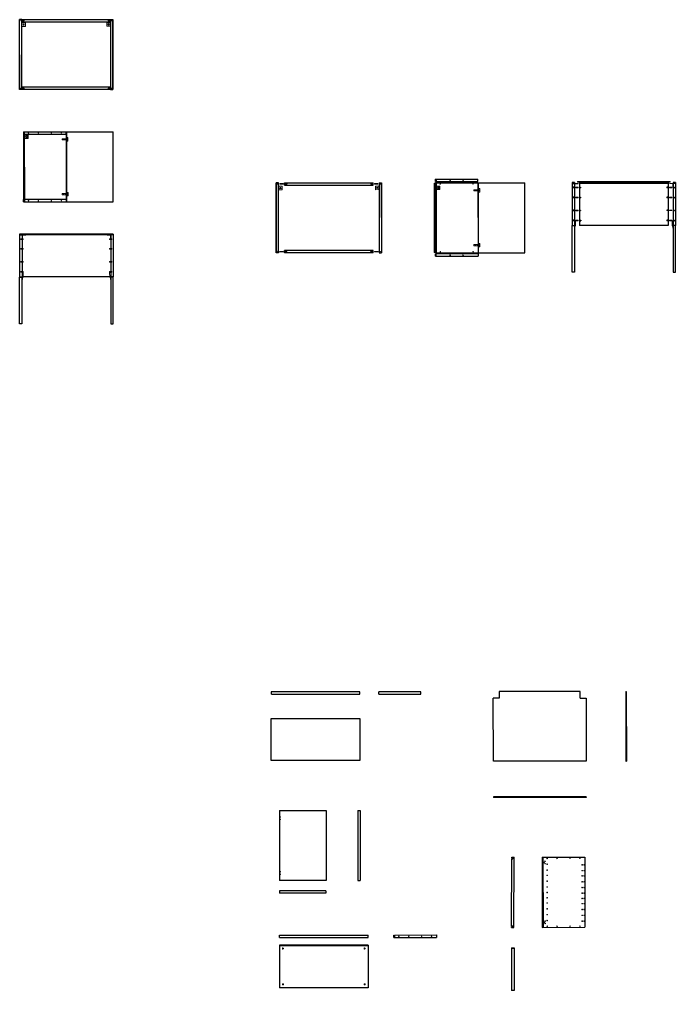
# Model space of a CAD drawing. Header units: millimetres. Extents: x 11097 to 12136, y 28294 to 29144.
# Drawn here: x 11574 to 12136, y 28312 to 29144 of the extents above; entities that cross this region are included whole.
import ezdxf

# ---------------------------------------------------------------- set-up
doc = ezdxf.new("R2010")
doc.units = ezdxf.units.MM
for name, color, linetype, lineweight in [('Giunzioni', 3, 'Continuous', 15), ('Pannello posteriore', 6, 'Continuous', 20), ('Parti nascoste', 2, 'Continuous', 15), ('Struttura', 7, 'Continuous', 30)]:
    doc.layers.add(name, color=color, linetype=linetype, lineweight=lineweight)

msp = doc.modelspace()

# ---------------------------------------------------------------- linework, layer by layer
for p, q in [((11573.76, 29083.86), (11573.68, 29143.86)), ((11575.68, 29143.86), (11651.68, 29143.86)), ((11575.68, 29143.12), (11575.68, 29143.86)), ((11651.68, 29143.86), (11651.68, 29143.12)), ((11653.68, 29143.86), (11653.76, 29083.86)), ((11575.68, 29143.11), (11575.68, 29143.12)), ((11575.76, 29085.11), (11575.68, 29142.6)), ((11575.68, 29141.86), (11651.68, 29141.86)), ((11651.68, 29143.12), (11651.68, 29143.1)), ((11651.68, 29142.6), (11651.76, 29085.1)), ((11651.76, 29085.86), (11575.76, 29085.86)), ((11575.76, 29083.87), (11575.76, 29084.61)), ((11575.76, 29084.61), (11575.76, 29083.87)), ((11651.76, 29083.86), (11575.76, 29083.87)), ((11651.76, 29084.6), (11651.76, 29083.86)), ((11577.16, 29045.66), (11577.36, 29045.66)), ((11793.81, 28943.96), (11793.73, 29003.96)), ((11795.73, 29003.22), (11795.73, 29003.96)), ((11795.81, 28945.21), (11795.73, 29003.22)), ((11800.87, 29003.97), (11876.87, 29003.97)), ((11882.02, 29003.97), (11882.02, 29003.22)), ((11882.02, 29003.22), (11882.1, 28944.7)), ((11884.02, 29003.97), (11884.1, 28943.97)), ((11930.11, 29004.97), (11930.31, 29004.97)), ((11800.88, 29001.97), (11876.88, 29001.97)), ((11577.43, 28989.67), (11577.23, 28989.67)), ((11795.81, 28945.21), (11795.81, 28943.96)), ((11795.81, 28943.96), (11795.81, 28944.7)), ((11876.95, 28945.97), (11800.95, 28945.97)), ((11876.96, 28943.96), (11800.96, 28943.97)), ((11882.1, 28944.7), (11882.1, 28943.96)), ((11930.38, 28942.97), (11930.18, 28942.97)), ((11796.53, 28359.65), (11872.53, 28359.65)), ((11796.53, 28357.65), (11872.53, 28357.65)), ((11894.63, 28359.65), (11894.83, 28359.65))]:
    msp.add_line(p, q)
at = {"layer": 'Giunzioni'}
for p, q in [((11575.76, 29143.1), (11574.76, 29143.11)), ((11574.76, 29143.11), (11574.76, 29142.61)), ((11575.76, 29142.6), (11574.76, 29142.61)), ((11575.68, 29140.86), (11575.68, 29137.86)), ((11575.68, 29140.86), (11578.88, 29140.86)), ((11575.68, 29137.86), (11578.88, 29137.87)), ((11577.76, 29143.1), (11575.76, 29143.1)), ((11575.76, 29142.6), (11577.76, 29142.6)), ((11575.88, 29137.86), (11575.88, 29140.86)), ((11575.88, 29137.86), (11575.88, 29140.86)), ((11577.76, 29142.6), (11577.76, 29143.1)), ((11578.88, 29137.86), (11578.88, 29140.86)), ((11648.49, 29137.96), (11648.48, 29140.96)), ((11651.68, 29140.96), (11648.48, 29140.96)), ((11651.69, 29137.96), (11648.49, 29137.96)), ((11649.76, 29142.6), (11649.76, 29143.1)), ((11649.76, 29143.1), (11651.76, 29143.1)), ((11651.76, 29142.6), (11649.76, 29142.6)), ((11651.49, 29137.96), (11651.49, 29140.96)), ((11651.49, 29137.96), (11651.49, 29140.96)), ((11651.68, 29140.96), (11651.69, 29137.96)), ((11651.76, 29143.1), (11652.76, 29143.1)), ((11651.76, 29142.6), (11652.76, 29142.6)), ((11652.76, 29143.1), (11652.76, 29142.6)), ((11575.76, 29085.11), (11574.76, 29085.11)), ((11574.76, 29085.11), (11574.76, 29084.61)), ((11575.76, 29084.61), (11574.76, 29084.61)), ((11577.76, 29085.1), (11575.76, 29085.1)), ((11575.76, 29084.6), (11577.76, 29084.6)), ((11577.76, 29084.6), (11577.76, 29085.1)), ((11649.76, 29084.6), (11649.76, 29085.1)), ((11649.76, 29085.1), (11651.76, 29085.1)), ((11651.76, 29084.6), (11649.76, 29084.6)), ((11651.76, 29085.1), (11652.76, 29085.1)), ((11651.76, 29084.6), (11652.76, 29084.6)), ((11652.76, 29085.1), (11652.76, 29084.6)), ((11577.86, 29044.77), (11581.06, 29044.78)), ((11577.86, 29044.77), (11577.86, 29041.77)), ((11578.06, 29041.77), (11578.06, 29044.77)), ((11578.06, 29041.77), (11578.06, 29044.77)), ((11581.06, 29041.78), (11581.06, 29044.78)), ((11577.86, 29041.77), (11581.06, 29041.78)), ((11614.26, 29041.72), (11610.26, 29041.72)), ((11610.26, 29041.72), (11610.26, 29040.72)), ((11610.26, 29040.72), (11614.27, 29040.73)), ((11613.76, 29041.72), (11613.77, 29040.73)), ((11614.26, 29041.72), (11614.26, 29042.72)), ((11614.26, 29042.72), (11615.26, 29042.72)), ((11614.26, 29041.72), (11614.76, 29041.72)), ((11614.27, 29040.73), (11614.26, 29041.72)), ((11614.27, 29040.73), (11614.28, 29039.73)), ((11614.76, 29040.72), (11614.27, 29040.73)), ((11614.28, 29039.73), (11615.28, 29039.73)), ((11614.76, 29041.72), (11614.76, 29040.72)), ((11615.28, 29039.73), (11615.26, 29042.72)), ((11799.8, 29003.21), (11796.8, 29003.21)), ((11796.8, 29002.71), (11796.8, 29003.21)), ((11799.8, 29002.71), (11796.8, 29002.71)), ((11799.8, 29002.71), (11799.8, 29003.21)), ((11880.95, 29003.22), (11877.95, 29003.22)), ((11877.95, 29002.72), (11877.95, 29003.22)), ((11880.95, 29002.72), (11877.95, 29002.72)), ((11880.95, 29002.72), (11880.95, 29003.22)), ((12049.41, 29003.4), (12052.61, 29003.4)), ((12049.41, 29000.2), (12049.41, 29003.4)), ((12052.61, 29003.2), (12049.61, 29003.2)), ((12049.61, 29003.2), (12049.61, 29000.2)), ((12052.61, 29003.4), (12052.61, 29003.2)), ((12134.02, 29003.4), (12130.82, 29003.41)), ((12130.82, 29003.41), (12130.82, 29003.21)), ((12130.82, 29003.21), (12133.82, 29003.2)), ((12133.82, 29003.2), (12133.81, 29000.2)), ((12134.01, 29000.2), (12134.02, 29003.4)), ((11614.33, 28994.71), (11610.33, 28994.71)), ((11610.33, 28994.71), (11610.33, 28993.71)), ((11613.83, 28994.71), (11613.83, 28993.72)), ((11614.33, 28994.71), (11614.33, 28995.71)), ((11614.33, 28995.71), (11615.33, 28995.71)), ((11614.33, 28994.71), (11614.83, 28994.71)), ((11614.34, 28993.72), (11614.33, 28994.71)), ((11614.83, 28994.71), (11614.83, 28993.71)), ((11615.34, 28992.72), (11615.33, 28995.71)), ((11795.73, 29000.96), (11795.73, 28997.96)), ((11795.73, 29000.96), (11798.93, 29000.96)), ((11795.73, 28997.96), (11798.93, 28997.96)), ((11795.93, 28997.96), (11795.93, 29000.96)), ((11795.93, 28997.96), (11795.93, 29000.96)), ((11798.93, 28997.96), (11798.93, 29000.96)), ((11882.02, 29001.07), (11878.82, 29001.06)), ((11878.83, 28998.06), (11878.82, 29001.06)), ((11882.03, 28998.07), (11878.83, 28998.06)), ((11881.83, 28998.07), (11881.83, 29001.07)), ((11881.83, 28998.06), (11881.83, 29001.07)), ((11882.02, 29001.07), (11882.03, 28998.07)), ((11930.81, 29001.08), (11934.01, 29001.08)), ((11930.81, 29001.07), (11930.81, 28998.07)), ((11930.81, 28998.07), (11934.01, 28998.08)), ((11931.01, 28998.07), (11931.01, 29001.08)), ((11931.01, 28998.07), (11931.01, 29001.08)), ((11934.01, 28998.08), (11934.01, 29001.08)), ((11967.21, 28998.02), (11963.21, 28998.02)), ((11963.21, 28998.02), (11963.21, 28997.02)), ((11963.21, 28997.02), (11967.22, 28997.03)), ((11966.71, 28998.02), (11966.71, 28997.03)), ((11967.21, 28998.02), (11967.21, 28999.02)), ((11967.21, 28999.02), (11968.21, 28999.02)), ((11967.21, 28998.02), (11967.71, 28998.02)), ((11967.22, 28997.03), (11967.21, 28998.02)), ((11967.22, 28997.03), (11967.22, 28996.03)), ((11967.71, 28997.02), (11967.22, 28997.03)), ((11967.22, 28996.03), (11968.22, 28996.03)), ((11967.71, 28998.02), (11967.71, 28997.02)), ((11968.22, 28996.03), (11968.21, 28999.02)), ((12049.61, 29000.2), (12049.41, 29000.2)), ((12050.56, 29000.08), (12052.56, 29000.08)), ((12050.56, 28999.58), (12050.56, 29000.08)), ((12050.56, 28999.58), (12052.56, 28999.58)), ((12052.56, 29000.08), (12052.56, 28999.58)), ((12130.87, 29000.09), (12132.87, 29000.09)), ((12130.87, 28999.59), (12130.87, 29000.09)), ((12130.87, 28999.59), (12132.87, 28999.59)), ((12132.87, 29000.09), (12132.87, 28999.59)), ((12133.81, 29000.2), (12134.01, 29000.2)), ((11610.33, 28993.71), (11614.34, 28993.72)), ((11614.34, 28993.72), (11614.34, 28992.72)), ((11614.83, 28993.71), (11614.34, 28993.72)), ((11614.34, 28992.72), (11615.34, 28992.72)), ((12050.56, 28991.67), (12052.56, 28991.67)), ((12050.56, 28991.17), (12050.56, 28991.67)), ((12050.56, 28991.17), (12052.56, 28991.17)), ((12052.56, 28991.67), (12052.56, 28991.17)), ((12130.87, 28991.68), (12132.87, 28991.68)), ((12130.87, 28991.18), (12130.87, 28991.68)), ((12130.87, 28991.18), (12132.87, 28991.18)), ((12132.87, 28991.68), (12132.87, 28991.18)), ((12050.56, 28980.57), (12052.56, 28980.57)), ((12050.56, 28980.07), (12050.56, 28980.57)), ((12050.56, 28980.07), (12052.56, 28980.07)), ((12052.56, 28980.57), (12052.56, 28980.07)), ((12130.87, 28980.58), (12132.87, 28980.58)), ((12130.87, 28980.08), (12130.87, 28980.58)), ((12130.87, 28980.08), (12132.87, 28980.08)), ((12132.87, 28980.58), (12132.87, 28980.08)), ((12049.36, 28967.49), (12049.36, 28971.29)), ((12049.36, 28971.29), (12050.36, 28971.29)), ((12050.36, 28971.29), (12050.34, 28967.49)), ((12050.56, 28971.99), (12052.56, 28971.99)), ((12050.56, 28971.49), (12050.56, 28971.99)), ((12050.56, 28971.49), (12052.56, 28971.49)), ((12052.56, 28971.99), (12052.56, 28971.49)), ((12130.87, 28972.01), (12132.87, 28972.01)), ((12130.87, 28971.51), (12130.87, 28972.01)), ((12130.87, 28971.51), (12132.87, 28971.51)), ((12132.87, 28972.01), (12132.87, 28971.51)), ((12134.06, 28971.3), (12133.06, 28971.3)), ((12133.06, 28971.3), (12133.09, 28967.5)), ((12134.06, 28967.5), (12134.06, 28971.3)), ((12049.33, 28967.29), (12049.33, 28966.99)), ((12049.33, 28966.99), (12049.63, 28966.99)), ((12049.63, 28965.19), (12049.33, 28965.19)), ((12050.34, 28967.49), (12049.36, 28967.49)), ((12049.63, 28966.49), (12050.34, 28967.49)), ((12049.85, 28967.49), (12049.63, 28966.99)), ((12049.63, 28966.99), (12049.63, 28965.19)), ((12133.09, 28967.5), (12134.06, 28967.5)), ((12133.8, 28966.5), (12133.09, 28967.5)), ((12133.57, 28967.5), (12133.8, 28967)), ((12134.1, 28967), (12133.8, 28967)), ((12133.8, 28967), (12133.8, 28965.2)), ((12133.8, 28965.2), (12134.1, 28965.2)), ((12134.1, 28967.3), (12134.1, 28967)), ((11575.97, 28959.32), (11579.17, 28959.33)), ((11575.97, 28956.12), (11575.97, 28959.32)), ((11576.17, 28956.12), (11575.97, 28956.12)), ((11579.17, 28959.13), (11576.17, 28959.12)), ((11576.17, 28959.12), (11576.17, 28956.12)), ((11579.17, 28959.33), (11579.17, 28959.13)), ((11651.97, 28959.31), (11648.77, 28959.32)), ((11648.77, 28959.32), (11648.77, 28959.13)), ((11648.77, 28959.13), (11651.77, 28959.12)), ((11651.77, 28959.12), (11651.76, 28956.12)), ((11651.76, 28956.12), (11651.96, 28956.12)), ((11651.96, 28956.12), (11651.97, 28959.32)), ((11799.88, 28945.21), (11796.88, 28945.21)), ((11796.88, 28944.71), (11796.88, 28945.21)), ((11799.88, 28944.71), (11796.88, 28944.71)), ((11799.88, 28944.71), (11799.88, 28945.21)), ((11881.03, 28945.21), (11878.03, 28945.21)), ((11878.03, 28944.7), (11878.03, 28945.21)), ((11881.03, 28944.7), (11878.03, 28944.7)), ((11881.03, 28944.7), (11881.03, 28945.21)), ((11967.27, 28951.01), (11963.27, 28951.01)), ((11963.27, 28951.01), (11963.27, 28950.01)), ((11963.27, 28950.01), (11967.28, 28950.02)), ((11966.77, 28951.01), (11966.78, 28950.02)), ((11967.27, 28951.01), (11967.27, 28952.01)), ((11967.27, 28952.01), (11968.27, 28952.01)), ((11967.27, 28951.01), (11967.77, 28951.01)), ((11967.28, 28950.02), (11967.27, 28951.01)), ((11967.28, 28950.02), (11967.29, 28949.02)), ((11967.77, 28950.01), (11967.28, 28950.02)), ((11967.29, 28949.02), (11968.29, 28949.02)), ((11967.77, 28951.01), (11967.77, 28950.01)), ((11968.29, 28949.02), (11968.27, 28952.01)), ((11575.92, 28923.42), (11575.92, 28927.22)), ((11575.92, 28927.22), (11576.92, 28927.22)), ((11576.92, 28927.22), (11576.9, 28923.42)), ((11652.01, 28927.22), (11651.01, 28927.22)), ((11651.01, 28927.22), (11651.04, 28923.42)), ((11652.02, 28923.42), (11652.01, 28927.22)), ((11575.89, 28923.22), (11575.89, 28922.92)), ((11575.89, 28922.92), (11576.19, 28922.92)), ((11576.19, 28921.12), (11575.89, 28921.12)), ((11576.9, 28923.42), (11575.92, 28923.42)), ((11576.19, 28922.42), (11576.9, 28923.42)), ((11576.41, 28923.42), (11576.19, 28922.92)), ((11576.19, 28922.92), (11576.19, 28921.12)), ((11651.04, 28923.42), (11652.02, 28923.42)), ((11651.75, 28922.42), (11651.04, 28923.42)), ((11651.53, 28923.42), (11651.75, 28922.92)), ((11652.05, 28922.92), (11651.75, 28922.92)), ((11651.75, 28922.92), (11651.75, 28921.12)), ((11651.75, 28921.12), (11652.05, 28921.12)), ((11652.05, 28923.22), (11652.05, 28922.92))]:
    msp.add_line(p, q, dxfattribs=at)
for centre, radius in [((11577.38, 29139.36), 0.5), ((11649.99, 29139.46), 0.5), ((11579.65, 29044.27), 0.25), ((11580.48, 29044.27), 0.25), ((11578.78, 29043.27), 0.25), ((11579.65, 29042.27), 0.25), ((11579.65, 29043.27), 0.15), ((11580.48, 29042.27), 0.25), ((11580.48, 29043.27), 0.15), ((11611.41, 29041.22), 0.2), ((11613.04, 29041.22), 0.2), ((11934.36, 29003.04), 0.25), ((11962.45, 29003.08), 0.25), ((11611.47, 28994.21), 0.2), ((11613.1, 28994.21), 0.2), ((11797.43, 28999.46), 0.5), ((11880.33, 28999.56), 0.5), ((11931.73, 28999.57), 0.25), ((11932.6, 29000.58), 0.25), ((11932.6, 28998.58), 0.25), ((11932.6, 28999.57), 0.15), ((11933.43, 29000.58), 0.25), ((11933.43, 28998.58), 0.25), ((11933.43, 28999.57), 0.15), ((11964.36, 28997.52), 0.2), ((11965.99, 28997.52), 0.2), ((11934.43, 28944.91), 0.25), ((11962.53, 28944.95), 0.25), ((11964.42, 28950.51), 0.2), ((11966.05, 28950.51), 0.2), ((11797.34, 28460.8), 0.2), ((11797.35, 28458.74), 0.2), ((12023.36, 28421.88), 0.25), ((12024.24, 28422.88), 0.25), ((12024.24, 28420.88), 0.25), ((12025.99, 28425.35), 0.25), ((12025.99, 28420.37), 0.25), ((12034.49, 28425.36), 0.25), ((12045.59, 28425.38), 0.25), ((12054.09, 28425.39), 0.25), ((12056.04, 28419.83), 0.25), ((12057.66, 28419.83), 0.25), ((11797.34, 28413.86), 0.2), ((11797.35, 28411.8), 0.2), ((12025.99, 28415.37), 0.25), ((12056.04, 28414.83), 0.25), ((12057.66, 28414.83), 0.25), ((12025.99, 28410.87), 0.25), ((12025.99, 28405.87), 0.25), ((12056.04, 28410.33), 0.25), ((12056.04, 28405.33), 0.25), ((12057.66, 28410.33), 0.25), ((12057.66, 28405.33), 0.25), ((12025.99, 28400.87), 0.25), ((12025.99, 28396.12), 0.25), ((12056.04, 28400.33), 0.25), ((12056.04, 28395.58), 0.25), ((12057.66, 28400.33), 0.25), ((12057.66, 28395.58), 0.25), ((12025.99, 28391.62), 0.25), ((12025.99, 28387.12), 0.25), ((12056.04, 28391.08), 0.25), ((12056.04, 28386.58), 0.25), ((12057.66, 28391.08), 0.25), ((12057.66, 28386.58), 0.25), ((12025.99, 28382.12), 0.25), ((12056.04, 28381.58), 0.25), ((12057.66, 28381.58), 0.25), ((12023.44, 28370.67), 0.25), ((12024.31, 28371.67), 0.25), ((12025.99, 28377.12), 0.25), ((12025.99, 28372.12), 0.25), ((12056.04, 28376.58), 0.25), ((12056.04, 28371.58), 0.25), ((12057.66, 28376.58), 0.25), ((12057.66, 28371.58), 0.25), ((12024.31, 28369.67), 0.25), ((12026.07, 28367.22), 0.25), ((12034.49, 28367.21), 0.25), ((12045.59, 28367.2), 0.25), ((12054.17, 28367.26), 0.25), ((11898.88, 28358.59), 0.25), ((11907.38, 28358.61), 0.25), ((11918.48, 28358.62), 0.25), ((11926.98, 28358.63), 0.25), ((11799.54, 28348.11), 0.5), ((11869.54, 28348.11), 0.5), ((11799.54, 28317.51), 0.5), ((11869.54, 28317.51), 0.5)]:
    msp.add_circle(centre, radius, dxfattribs=at)
at = {"layer": 'Pannello posteriore'}
for p, q in [((11577.36, 29047.47), (11577.43, 28987.86)), ((11577.36, 29047.47), (11577.85, 29047.47)), ((11577.85, 29047.47), (11577.93, 28987.86)), ((11929.15, 29003.77), (11929.23, 28944.17)), ((11929.15, 29003.77), (11929.65, 29003.77)), ((11929.64, 29003.77), (11929.73, 28944.17)), ((12131.51, 29004.96), (12051.91, 29004.96)), ((12051.91, 29004.96), (12051.91, 29004.46)), ((12131.51, 29004.46), (12051.91, 29004.46)), ((12131.51, 29004.96), (12131.51, 29004.46)), ((11577.44, 28987.86), (11577.94, 28987.86)), ((11653.77, 28959.82), (11574.17, 28959.82)), ((11574.17, 28959.82), (11574.17, 28959.32)), ((11653.77, 28959.32), (11574.17, 28959.32)), ((11653.77, 28959.82), (11653.77, 28959.32)), ((11929.23, 28944.17), (11929.73, 28944.17))]:
    msp.add_line(p, q, dxfattribs=at)
at = {"layer": 'Parti nascoste'}
for p, q in [((11573.96, 29083.86), (11573.88, 29143.86)), ((11575.68, 29143.66), (11651.68, 29143.66)), ((11653.48, 29143.86), (11653.56, 29083.86)), ((11651.76, 29084.06), (11575.76, 29084.07)), ((11794.01, 28943.96), (11793.93, 29003.96)), ((11800.87, 29003.77), (11876.87, 29003.77)), ((11883.82, 29003.97), (11883.9, 28943.97)), ((11575.96, 28956), (11574.96, 28956)), ((11574.96, 28956), (11574.96, 28955.5)), ((11575.96, 28955.5), (11574.96, 28955.5)), ((11575.97, 28956.01), (11576.97, 28956.01)), ((11575.97, 28955.51), (11576.97, 28955.51)), ((11576.97, 28956.01), (11576.97, 28955.51)), ((11651.97, 28956.01), (11650.96, 28956.01)), ((11650.96, 28956.01), (11650.96, 28955.51)), ((11651.97, 28955.51), (11650.96, 28955.51)), ((11651.97, 28956), (11652.98, 28956)), ((11651.97, 28955.5), (11652.98, 28955.5)), ((11652.98, 28956), (11652.98, 28955.5)), ((11575.97, 28947.6), (11574.96, 28947.6)), ((11574.96, 28947.6), (11574.96, 28947.1)), ((11575.97, 28947.1), (11574.96, 28947.1)), ((11575.97, 28947.6), (11576.97, 28947.6)), ((11575.97, 28947.1), (11576.97, 28947.1)), ((11576.97, 28947.6), (11576.97, 28947.1)), ((11651.97, 28947.61), (11650.96, 28947.61)), ((11650.96, 28947.61), (11650.96, 28947.1)), ((11651.97, 28947.1), (11650.96, 28947.1)), ((11651.97, 28947.59), (11652.98, 28947.59)), ((11651.97, 28947.09), (11652.98, 28947.09)), ((11652.98, 28947.59), (11652.98, 28947.09)), ((11876.96, 28944.16), (11800.96, 28944.17)), ((11575.98, 28936.5), (11574.98, 28936.5)), ((11574.98, 28936.5), (11574.98, 28936)), ((11575.98, 28936), (11574.98, 28936)), ((11575.98, 28936.5), (11576.98, 28936.5)), ((11575.98, 28936), (11576.98, 28936)), ((11576.98, 28936.5), (11576.98, 28936)), ((11652, 28936.5), (11651, 28936.5)), ((11651, 28936.5), (11651, 28936)), ((11652, 28936), (11651, 28936)), ((11651.98, 28936.5), (11652.99, 28936.5)), ((11651.98, 28936), (11652.99, 28936)), ((11652.99, 28936.5), (11652.99, 28936)), ((11575.92, 28927.92), (11574.92, 28927.92)), ((11574.92, 28927.92), (11574.92, 28927.42)), ((11575.92, 28927.42), (11574.92, 28927.42)), ((11575.92, 28927.92), (11576.93, 28927.92)), ((11575.93, 28927.42), (11576.93, 28927.42)), ((11576.93, 28927.92), (11576.93, 28927.42)), ((11652.01, 28927.92), (11651.01, 28927.92)), ((11651.01, 28927.92), (11651.01, 28927.42)), ((11652.01, 28927.42), (11651.01, 28927.42)), ((11652.01, 28927.92), (11653.01, 28927.92)), ((11652.01, 28927.42), (11653.01, 28927.42)), ((11653.01, 28927.92), (11653.01, 28927.42))]:
    msp.add_line(p, q, dxfattribs=at)
for centre in [(11581.41, 29046.74), (11589.91, 29046.75), (11601.01, 29046.76), (11609.51, 29046.77), (11942.86, 29006.05), (11953.95, 29006.07), (11581.49, 28988.61), (11589.91, 28988.6), (11601.01, 28988.58), (11609.58, 28988.64), (11942.86, 28941.9), (11953.95, 28941.89)]:
    msp.add_circle(centre, 0.25, dxfattribs=at)
at = {"layer": 'Struttura'}
for p, q in [((11575.68, 29143.86), (11573.68, 29143.86)), ((11575.68, 29143.1), (11575.68, 29143.86)), ((11651.68, 29143.12), (11651.68, 29143.86)), ((11651.68, 29143.86), (11653.68, 29143.86)), ((11575.68, 29143.11), (11575.68, 29143.11)), ((11651.68, 29143.1), (11651.68, 29143.12)), ((11651.68, 29141.86), (11651.68, 29142.6)), ((11575.76, 29085.1), (11575.76, 29085.86)), ((11651.76, 29085.1), (11651.76, 29085.86)), ((11575.76, 29083.87), (11573.76, 29083.87)), ((11575.76, 29083.87), (11575.76, 29084.61)), ((11651.76, 29085.1), (11651.76, 29085.1)), ((11651.76, 29083.86), (11651.76, 29084.6)), ((11651.76, 29083.86), (11653.76, 29083.86)), ((11577.16, 29047.66), (11613.76, 29047.72)), ((11577.16, 29047.66), (11613.76, 29047.72)), ((11577.16, 29047.66), (11577.16, 29045.66)), ((11577.16, 29047.66), (11577.24, 28987.67)), ((11577.36, 29047.46), (11577.85, 29047.47)), ((11577.36, 29047.47), (11577.44, 28987.67)), ((11577.36, 29045.66), (11577.36, 29047.46)), ((11577.85, 29047.47), (11577.86, 29045.66)), ((11577.85, 29047.47), (11577.94, 28987.67)), ((11577.86, 29045.66), (11613.76, 29045.66)), ((11613.76, 29047.72), (11613.76, 29041.72)), ((11613.76, 29045.66), (11613.76, 29047.72)), ((11613.95, 29047.72), (11613.96, 29041.72)), ((11613.95, 29047.72), (11653.95, 29047.72)), ((11654.03, 28987.72), (11653.95, 29047.72)), ((11613.77, 29040.73), (11613.83, 28994.7)), ((11613.96, 29040.73), (11614.02, 28994.71)), ((11795.73, 29003.96), (11793.73, 29003.96)), ((11795.73, 29003.22), (11794.73, 29003.22)), ((11794.73, 29002.72), (11794.73, 29003.22)), ((11795.73, 29002.72), (11794.73, 29002.72)), ((11800.87, 29003.22), (11800.87, 29003.97)), ((11800.88, 29001.97), (11800.87, 29003.22)), ((11800.87, 29003.22), (11802.87, 29003.22)), ((11802.87, 29002.72), (11800.87, 29002.71)), ((11802.87, 29003.22), (11802.87, 29002.72)), ((11876.88, 29003.22), (11874.88, 29003.22)), ((11874.88, 29003.22), (11874.88, 29002.72)), ((11874.88, 29002.72), (11876.87, 29002.72)), ((11876.87, 29003.22), (11876.87, 29003.97)), ((11876.88, 29001.97), (11876.87, 29003.22)), ((11882.02, 29003.97), (11884.02, 29003.97)), ((11882.02, 29003.22), (11883.02, 29003.22)), ((11882.02, 29002.72), (11883.02, 29002.72)), ((11883.02, 29002.72), (11883.02, 29003.22)), ((11930.1, 29006.97), (11966.7, 29007.02)), ((11930.1, 29006.97), (11930.11, 29004.97)), ((11930.1, 29003.96), (11966.7, 29004.02)), ((11930.1, 29003.96), (11930.18, 28943.97)), ((11930.31, 29004.97), (11930.31, 29006.77)), ((11930.31, 29006.77), (11930.81, 29006.77)), ((11930.31, 29003.97), (11930.39, 28943.97)), ((11930.8, 29003.97), (11930.89, 28943.97)), ((11930.81, 29006.77), (11930.81, 29004.97)), ((11930.81, 29004.97), (11966.71, 29004.97)), ((11966.71, 29004.97), (11966.7, 29007.02)), ((11966.7, 29004.02), (11966.71, 28998.02)), ((11966.9, 29004.02), (11966.91, 28998.02)), ((11966.9, 29004.02), (12006.9, 29004.02)), ((12006.98, 28944.02), (12006.9, 29004.02)), ((12049.41, 29004.09), (12047.33, 29004.09)), ((12047.33, 29004.09), (12047.33, 28967.49)), ((12049.41, 29003.89), (12047.61, 29003.89)), ((12047.61, 29003.89), (12047.61, 29003.39)), ((12047.61, 29003.39), (12049.41, 29003.39)), ((12049.41, 29003.39), (12049.36, 28967.49)), ((12049.41, 29004.09), (12049.41, 29003.89)), ((12129.71, 29004.09), (12053.71, 29004.09)), ((12053.71, 29004.09), (12053.71, 28967.49)), ((12053.71, 29003.89), (12129.71, 29003.89)), ((12129.71, 29003.39), (12053.71, 29003.39)), ((12129.71, 29004.09), (12129.71, 28967.49)), ((12134.02, 29004.1), (12134.02, 29003.9)), ((12136.1, 29004.1), (12134.02, 29004.1)), ((12134.02, 29003.9), (12135.82, 29003.9)), ((12134.02, 29003.4), (12134.06, 28967.5)), ((12135.82, 29003.4), (12134.02, 29003.4)), ((12135.82, 29003.9), (12135.82, 29003.4)), ((12136.1, 29004.1), (12136.1, 28967.5)), ((11966.71, 28997.03), (11966.77, 28951.01)), ((11966.91, 28997.03), (11966.97, 28951.01)), ((12049.4, 29000.08), (12048.4, 29000.08)), ((12048.4, 29000.08), (12048.4, 28999.58)), ((12049.4, 28999.58), (12048.4, 28999.58)), ((12053.71, 29000.09), (12054.71, 29000.09)), ((12053.71, 28999.58), (12054.71, 28999.58)), ((12054.71, 29000.09), (12054.71, 28999.58)), ((12129.71, 29000.09), (12128.71, 29000.09)), ((12128.71, 29000.09), (12128.71, 28999.59)), ((12129.71, 28999.59), (12128.71, 28999.59)), ((12134.02, 29000.09), (12135.02, 29000.09)), ((12134.02, 28999.58), (12135.02, 28999.58)), ((12135.02, 29000.09), (12135.02, 28999.58)), ((11577.24, 28987.67), (11577.24, 28989.67)), ((11577.24, 28987.67), (11613.84, 28987.72)), ((11577.43, 28989.67), (11577.43, 28987.87)), ((11577.43, 28987.87), (11577.93, 28987.87)), ((11613.83, 28989.67), (11577.93, 28989.67)), ((11577.93, 28987.87), (11577.93, 28989.67)), ((11613.83, 28993.72), (11613.84, 28987.72)), ((11614.02, 28993.72), (11614.03, 28987.72)), ((11614.03, 28987.72), (11654.03, 28987.72)), ((12049.4, 28991.67), (12048.4, 28991.67)), ((12048.4, 28991.67), (12048.4, 28991.17)), ((12049.4, 28991.17), (12048.4, 28991.17)), ((12053.71, 28991.68), (12054.71, 28991.68)), ((12053.71, 28991.18), (12054.71, 28991.18)), ((12054.71, 28991.68), (12054.71, 28991.18)), ((12129.71, 28991.68), (12128.71, 28991.68)), ((12128.71, 28991.68), (12128.71, 28991.18)), ((12129.71, 28991.18), (12128.71, 28991.18)), ((12134.02, 28991.68), (12135.02, 28991.68)), ((12134.02, 28991.18), (12135.02, 28991.18)), ((12135.02, 28991.68), (12135.02, 28991.18)), ((12049.39, 28980.57), (12048.39, 28980.57)), ((12048.39, 28980.57), (12048.39, 28980.07)), ((12049.39, 28980.07), (12048.39, 28980.07)), ((12053.72, 28980.58), (12054.72, 28980.58)), ((12053.72, 28980.08), (12054.72, 28980.08)), ((12054.72, 28980.58), (12054.72, 28980.08)), ((12129.7, 28980.59), (12128.7, 28980.59)), ((12128.7, 28980.59), (12128.7, 28980.08)), ((12129.7, 28980.08), (12128.7, 28980.08)), ((12134.03, 28980.58), (12135.03, 28980.58)), ((12134.03, 28980.08), (12135.03, 28980.08)), ((12135.03, 28980.58), (12135.03, 28980.08)), ((12049.36, 28971.99), (12048.36, 28971.99)), ((12048.36, 28971.99), (12048.36, 28971.49)), ((12049.36, 28971.49), (12048.36, 28971.49)), ((12053.75, 28972), (12054.75, 28972)), ((12053.75, 28971.5), (12054.75, 28971.5)), ((12054.75, 28972), (12054.75, 28971.5)), ((12129.71, 28972.01), (12128.71, 28972.01)), ((12128.71, 28972.01), (12128.71, 28971.51)), ((12129.71, 28971.51), (12128.71, 28971.51)), ((12134.06, 28972), (12135.06, 28972)), ((12134.06, 28971.5), (12135.06, 28971.5)), ((12135.06, 28972), (12135.06, 28971.5)), ((12047.33, 28967.49), (12049.36, 28967.49)), ((12047.33, 28927.29), (12047.33, 28967.29)), ((12047.33, 28967.29), (12049.33, 28967.29)), ((12049.33, 28967.29), (12049.33, 28927.29)), ((12129.71, 28967.49), (12053.71, 28967.49)), ((12136.1, 28967.5), (12134.06, 28967.5)), ((12134.1, 28967.3), (12134.1, 28927.3)), ((12136.1, 28967.3), (12134.1, 28967.3)), ((12136.1, 28927.3), (12136.1, 28967.3)), ((11573.89, 28960.02), (11573.89, 28923.42)), ((11575.97, 28960.01), (11573.89, 28960.01)), ((11575.97, 28959.82), (11574.17, 28959.82)), ((11574.17, 28959.82), (11574.17, 28959.32)), ((11574.17, 28959.32), (11575.97, 28959.32)), ((11651.97, 28960.01), (11575.97, 28960.01)), ((11575.97, 28960.01), (11575.97, 28959.81)), ((11575.97, 28960.01), (11575.97, 28959.82)), ((11575.97, 28959.81), (11651.97, 28959.81)), ((11575.97, 28959.32), (11575.97, 28956.01)), ((11651.97, 28959.31), (11575.97, 28959.31)), ((11575.97, 28956), (11575.97, 28947.6)), ((11654.05, 28960.02), (11651.97, 28960.01)), ((11651.97, 28960.01), (11651.97, 28959.82)), ((11651.97, 28960.01), (11651.97, 28959.82)), ((11651.97, 28959.82), (11653.77, 28959.82)), ((11651.97, 28959.32), (11651.97, 28956)), ((11653.77, 28959.32), (11651.97, 28959.32)), ((11651.97, 28959.32), (11651.97, 28955.5)), ((11651.97, 28955.5), (11651.98, 28947.09)), ((11651.97, 28955.5), (11651.98, 28947.09)), ((11653.77, 28959.82), (11653.77, 28959.32)), ((11654.05, 28960.02), (11654.05, 28923.42)), ((11575.97, 28947.6), (11575.98, 28936)), ((11651.98, 28947.09), (11652, 28936)), ((11651.98, 28947.09), (11652, 28936.5)), ((11795.81, 28943.96), (11793.81, 28943.96)), ((11795.81, 28945.21), (11794.81, 28945.21)), ((11794.81, 28945.21), (11794.81, 28944.7)), ((11795.81, 28944.7), (11794.81, 28944.7)), ((11800.95, 28945.21), (11800.95, 28945.97)), ((11800.96, 28943.97), (11800.95, 28945.21)), ((11802.95, 28945.2), (11800.95, 28945.21)), ((11800.95, 28944.7), (11802.95, 28944.7)), ((11802.95, 28944.7), (11802.95, 28945.2)), ((11874.96, 28944.7), (11874.96, 28945.2)), ((11874.96, 28945.2), (11876.95, 28945.2)), ((11876.96, 28944.7), (11874.96, 28944.7)), ((11876.95, 28945.2), (11876.95, 28945.97)), ((11876.96, 28943.96), (11876.95, 28945.2)), ((11882.1, 28945.2), (11883.1, 28945.2)), ((11882.1, 28944.7), (11883.1, 28944.7)), ((11882.1, 28943.96), (11884.1, 28943.97)), ((11883.1, 28945.2), (11883.1, 28944.7)), ((11930.18, 28943.97), (11966.78, 28944.02)), ((11966.78, 28950.02), (11966.78, 28944.02)), ((11966.97, 28950.02), (11966.98, 28944.02)), ((11966.98, 28944.02), (12006.98, 28944.02)), ((11575.97, 28936), (11575.97, 28930.75)), ((11652, 28936), (11652.01, 28927.42)), ((11652, 28936), (11652.01, 28927.42)), ((11930.18, 28940.97), (11930.18, 28942.97)), ((11930.18, 28940.97), (11966.78, 28940.97)), ((11930.38, 28942.97), (11930.38, 28941.17)), ((11930.38, 28941.17), (11930.88, 28941.17)), ((11966.78, 28942.97), (11930.88, 28942.97)), ((11930.88, 28941.17), (11930.88, 28942.97)), ((11966.78, 28942.97), (11966.78, 28940.97)), ((11575.97, 28930.75), (11575.92, 28923.42)), ((11652.01, 28927.42), (11652.02, 28923.42)), ((11652.01, 28927.42), (11652.02, 28923.42)), ((12049.33, 28927.29), (12047.33, 28927.29)), ((12134.1, 28927.3), (12136.1, 28927.3)), ((11573.89, 28923.42), (11575.92, 28923.42)), ((11573.89, 28883.22), (11573.89, 28923.22)), ((11573.89, 28923.22), (11575.89, 28923.22)), ((11575.89, 28923.22), (11575.89, 28883.22)), ((11651.97, 28923.41), (11575.97, 28923.41)), ((11654.05, 28923.42), (11652.02, 28923.42)), ((11652.05, 28923.22), (11652.05, 28883.22)), ((11654.05, 28923.22), (11652.05, 28923.22)), ((11654.05, 28883.22), (11654.05, 28923.22)), ((11575.89, 28883.22), (11573.89, 28883.22)), ((11652.05, 28883.22), (11654.05, 28883.22)), ((11865.58, 28568.08), (11789.6, 28567.98)), ((11789.61, 28565.98), (11789.61, 28567.98)), ((11789.61, 28565.98), (11865.58, 28566.08)), ((11865.58, 28566.08), (11865.58, 28568.08)), ((11917.7, 28568.11), (11881.8, 28568.06)), ((11881.8, 28566.06), (11881.8, 28568.06)), ((11881.8, 28566.06), (11917.7, 28566.11)), ((11917.7, 28566.11), (11917.7, 28568.11)), ((11984.83, 28562.45), (11979.82, 28562.44)), ((11979.9, 28508.64), (11979.82, 28562.44)), ((12054.42, 28568.24), (11984.82, 28568.24)), ((11984.82, 28568.24), (11984.83, 28562.45)), ((12054.43, 28562.55), (12054.42, 28568.24)), ((12054.43, 28562.55), (12059.42, 28562.55)), ((12059.42, 28562.55), (12059.5, 28508.64)), ((12093.33, 28568.24), (12093.83, 28568.25)), ((12093.33, 28568.24), (12093.41, 28508.64)), ((12093.83, 28568.25), (12093.91, 28508.64)), ((11789.58, 28509.16), (11789.53, 28545.06)), ((11789.53, 28545.06), (11865.53, 28545.06)), ((11865.53, 28545.06), (11865.53, 28509.16)), ((11865.53, 28509.16), (11789.58, 28509.16)), ((12059.5, 28508.64), (11979.9, 28508.64)), ((12093.41, 28508.64), (12093.91, 28508.64)), ((12059.54, 28478.01), (11979.94, 28478.01)), ((11979.94, 28478.01), (11979.94, 28477.51)), ((12059.54, 28477.51), (11979.94, 28477.51)), ((12059.54, 28478.01), (12059.54, 28477.51)), ((11796.53, 28466.3), (11836.53, 28466.3)), ((11796.53, 28466.3), (11796.53, 28406.3)), ((11836.53, 28466.3), (11836.61, 28406.3)), ((11863.64, 28466.35), (11865.64, 28466.35)), ((11863.64, 28466.35), (11863.72, 28406.35)), ((11865.64, 28466.35), (11865.72, 28406.35)), ((11995.56, 28367.52), (11995.64, 28425.01)), ((11995.64, 28425.53), (11995.64, 28426.28)), ((11995.64, 28425.52), (11995.64, 28426.28)), ((11995.64, 28426.28), (11997.64, 28426.27)), ((11995.64, 28425.52), (11995.64, 28425.53)), ((11995.64, 28425.52), (11995.64, 28425.53)), ((11995.64, 28425.52), (11996.56, 28425.52)), ((11995.64, 28425.01), (11996.56, 28425.02)), ((11996.56, 28425.52), (11996.56, 28425.02)), ((11997.56, 28366.27), (11997.64, 28426.27)), ((12021.74, 28426.28), (12058.34, 28426.33)), ((12021.74, 28426.28), (12021.82, 28366.28)), ((12021.94, 28426.28), (12022.03, 28366.28)), ((12022.43, 28426.28), (12022.52, 28366.28)), ((12058.34, 28426.33), (12058.42, 28366.33)), ((11836.61, 28406.3), (11796.53, 28406.3)), ((11863.72, 28406.35), (11865.72, 28406.35)), ((11836.45, 28397.51), (11796.53, 28397.51)), ((11796.53, 28397.51), (11796.53, 28395.51)), ((11836.45, 28395.51), (11796.53, 28395.51)), ((11836.45, 28397.51), (11836.45, 28395.51)), ((11995.56, 28367.52), (11996.56, 28367.52)), ((11995.56, 28366.28), (11995.56, 28367.02)), ((11995.56, 28366.28), (11995.56, 28367.02)), ((11995.56, 28367.02), (11995.56, 28366.28)), ((11995.56, 28367.02), (11996.56, 28367.02)), ((11995.56, 28366.28), (11997.56, 28366.28)), ((11996.56, 28367.52), (11996.56, 28367.02)), ((12021.82, 28366.28), (12058.42, 28366.33)), ((11796.53, 28357.65), (11796.53, 28359.65)), ((11872.53, 28357.65), (11872.53, 28359.65)), ((11894.63, 28357.65), (11894.63, 28359.65)), ((11894.63, 28357.65), (11931.23, 28357.7)), ((11894.63, 28357.65), (11931.23, 28357.7)), ((11894.83, 28357.85), (11894.83, 28359.65)), ((11894.83, 28357.85), (11895.32, 28357.85)), ((11895.32, 28357.85), (11895.33, 28359.66)), ((11895.33, 28359.66), (11931.23, 28359.76)), ((11931.23, 28359.76), (11931.23, 28357.7)), ((11872.54, 28351.11), (11796.54, 28351.11)), ((11796.54, 28351.11), (11796.54, 28314.51)), ((11872.54, 28350.91), (11796.54, 28350.91)), ((11872.54, 28350.41), (11796.54, 28350.41)), ((11872.54, 28351.11), (11872.54, 28314.51)), ((11995.52, 28348.74), (11997.6, 28348.74)), ((11995.52, 28348.74), (11995.52, 28348.54)), ((11995.52, 28348.54), (11997.32, 28348.54)), ((11995.52, 28348.05), (11995.57, 28312.14)), ((11997.32, 28348.04), (11995.52, 28348.04)), ((11997.32, 28348.54), (11997.32, 28348.04)), ((11997.6, 28348.74), (11997.6, 28312.14)), ((11872.54, 28314.51), (11796.54, 28314.51)), ((11997.6, 28312.14), (11995.57, 28312.14))]:
    msp.add_line(p, q, dxfattribs=at)

doc.saveas('drawing.dxf')
